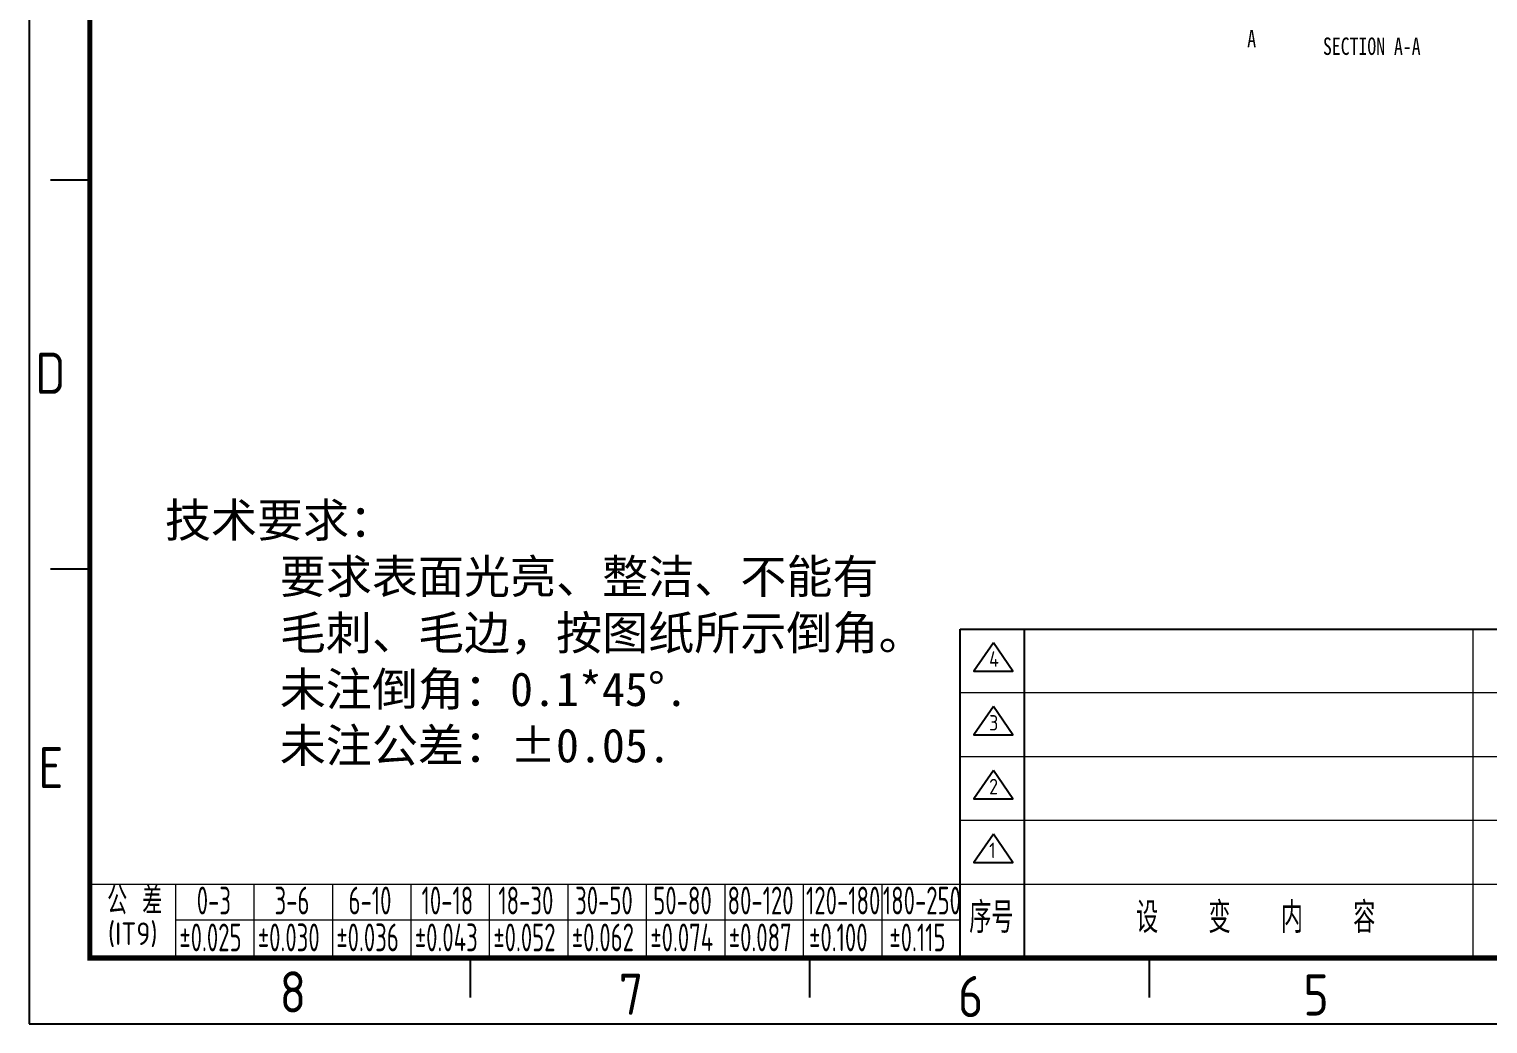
# Model space of a CAD drawing. Header units: millimetres. Extents: x 1580 to 3807, y -141 to 840.
# Drawn here: x 1579.6 to 1873, y -141.1 to 58.9 of the extents above; entities that cross this region are included whole.
import ezdxf

# ---------------------------------------------------------------- set-up
doc = ezdxf.new("R2010")
doc.units = ezdxf.units.MM
doc.layers.add('others', color=7, linetype='Continuous')
doc.layers.add('Text', color=3, linetype='Continuous', lineweight=20)
doc.styles.add('slb', font='gbenor.shx', dxfattribs={"bigfont": 'gbcbig.shx'})
doc.styles.add('SLDTEXTSTYLE0', font='TXT', dxfattribs={"width": 0.75})

msp = doc.modelspace()

# ---------------------------------------------------------------- linework, layer by layer
at = {"color": 0}
for points in [[(1583.877, 28.636), (1591.805, 28.636)], [(1583.877, -49.607), (1591.805, -49.607)], [(1668.355, -135.778), (1668.355, -127.85)], [(1736.635, -135.778), (1736.635, -127.85)], [(1804.915, -135.778), (1804.915, -127.85)]]:
    msp.add_lwpolyline(points, dxfattribs=at)
at = {"layer": 'Defpoints', "color": 0}
for p, q in [((1579.607, 266.241), (1579.605, -141.063)), ((1579.605, -141.063), (2166.782, -141.063))]:
    msp.add_line(p, q, dxfattribs=at)
at = {"layer": 'others', "color": 0}
for p, q in [((1766.88, -127.85), (1766.88, -61.689)), ((1766.88, -61.689), (2154.584, -61.689)), ((1779.829, -127.85), (1779.829, -61.689))]:
    msp.add_line(p, q, dxfattribs=at)
at = {"layer": 'others', "color": 0, "const_width": 1.057}
msp.add_lwpolyline([(2154.584, -127.85), (1591.805, -127.85), (1591.805, 253.028), (2154.584, 253.028)], close=True, dxfattribs=at)
at = {"layer": 'others', "color": 0}
for points in [[(1773.572, -64.477), (1769.576, -70.172), (1777.423, -70.172)], [(1773.572, -77.296), (1769.576, -82.991), (1777.423, -82.991)], [(1773.572, -90.114), (1769.576, -95.809), (1777.423, -95.809)], [(1773.572, -102.933), (1769.576, -108.628), (1777.423, -108.628)]]:
    msp.add_lwpolyline(points, close=True, dxfattribs=at)
at = {"layer": 'Text', "color": 0}
for p, q in [((1869.969, -61.689), (1869.969, -127.85)), ((2154.584, -74.508), (1766.88, -74.508)), ((1766.88, -87.326), (2154.584, -87.326)), ((1766.88, -100.145), (2154.584, -100.145)), ((1591.805, -112.964), (1997.486, -112.964)), ((1609.007, -112.964), (1609.007, -127.85)), ((1624.794, -112.964), (1624.794, -127.85)), ((1640.582, -112.964), (1640.582, -127.85)), ((1656.369, -112.964), (1656.369, -127.85)), ((1672.156, -112.964), (1672.156, -127.85)), ((1687.944, -112.964), (1687.944, -127.85)), ((1703.731, -112.964), (1703.731, -127.85)), ((1719.518, -112.964), (1719.518, -127.85)), ((1735.305, -112.964), (1735.305, -127.85)), ((1751.093, -112.964), (1751.093, -127.85)), ((1609.007, -120.169), (1766.88, -120.169))]:
    msp.add_line(p, q, dxfattribs=at)

# ---------------------------------------------------------------- texts
at = {"color": 0, "style": 'slb'}
for s, p in [('D', (1580.855, -14.405)), ('E', (1581.428, -93.713)), ('8', (1629.989, -138.786)), ('7', (1698.199, -139.254)), ('6', (1766.408, -139.722)), ('5', (1835.872, -139.394))]:
    msp.add_text(s, height=8.27, dxfattribs=at).set_placement(p)
at = {"color": 0, "style": 'slb', "width": 0.7}
msp.add_text('%%P0.087', height=5.5824, dxfattribs=at).set_placement((1720.327, -126.486))
at = {"color": 7, "linetype": 'Continuous', "insert": (1824.592, 58.776), "char_height": 3.5, "attachment_point": 1, "style": 'SLDTEXTSTYLE0'}
msp.add_mtext('A', dxfattribs=at)
at = {"color": 7, "linetype": 'Continuous', "lineweight": 0, "insert": (1849.647, 57.235), "char_height": 3.5, "attachment_point": 2, "style": 'SLDTEXTSTYLE0'}
msp.add_mtext('SECTION A-A', dxfattribs=at)
at = {"color": 0, "insert": (1602.287, -36.417), "char_height": 6.79166, "width": 209.99996, "attachment_point": 1}
msp.add_mtext('{\\fKaiTi_GB2312|b0|i0|c134|p49; 技术要求：   \\P      要求表面光亮、整洁、不能有\\P      毛刺、毛边，按图纸所示倒角。\\P      未注倒角：0.1*45%%D.\\P      未注公差：%%P0.05.}', dxfattribs=at)
at = {"layer": 'others', "color": 0, "style": 'slb'}
for s, p in [('4', (1772.684, -69.278)), ('3', (1772.684, -82.097)), ('2', (1772.684, -94.916)), ('1', (1772.684, -107.735))]:
    msp.add_text(s, height=3.101, dxfattribs=at).set_placement(p)
at = {"layer": 'Text', "color": 0, "style": 'slb'}
for s, height, p in [('公 差', 5.5824, (1595.297, -119.073)), ('序号', 6.2026, (1768.678, -122.789)), ('设   变   内   容', 6.20261, (1802.233, -122.789)), ('(IT9)', 4.5217, (1595.441, -125.209))]:
    msp.add_text(s, height=height, dxfattribs=at).set_placement(p)
at = {"layer": 'Text', "color": 0, "style": 'slb', "width": 0.7}
for s, p in [('0-3', (1613.304, -119.073)), ('3-6', (1628.953, -119.073)), ('6-10', (1643.845, -119.073)), ('10-18', (1658.53, -119.073)), ('18-30', (1673.973, -119.073)), ('30-50', (1689.416, -119.073)), ('50-80', (1705.134, -119.073)), ('80-120', (1720.071, -119.073)), ('120-180', (1735.859, -119.073)), ('180-250', (1751.309, -119.073)), ('%%P0.025', (1609.816, -126.486)), ('%%P0.030', (1625.604, -126.486)), ('%%P0.036', (1641.391, -126.486)), ('%%P0.043', (1657.178, -126.486)), ('%%P0.052', (1672.965, -126.486)), ('%%P0.062', (1688.753, -126.486)), ('%%P0.074', (1704.54, -126.486)), ('%%P0.100', (1736.478, -126.486)), ('%%P0.115', (1752.628, -126.486))]:
    msp.add_text(s, height=5.5824, dxfattribs=at).set_placement(p)

doc.saveas('drawing.dxf')
